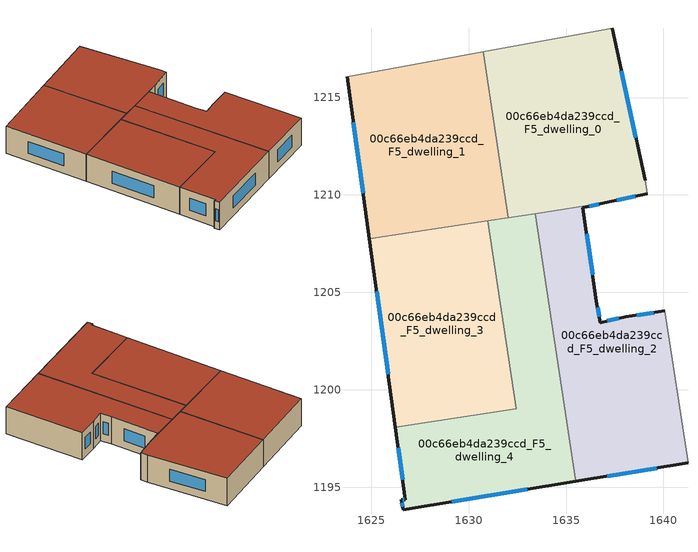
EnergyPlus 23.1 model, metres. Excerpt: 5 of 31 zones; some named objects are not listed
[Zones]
00c66eb4da239ccd_F5_dwelling_0
 floor to 00c66eb4da239ccd_F4_dwelling_0 (EU_floor_Construction): 1637.36,1218.56 1639.06,1210.75 1639.16,1210.05 1636.99,1209.59 1632.04,1208.84 1630.75,1217.34 z15
 wall outside (EU_wall_Construction): 1636.99,1209.59 1639.16,1210.05 / 1639.06,1210.75 1637.36,1218.56 z15:18
 wall adiabatic (EU_wall_Construction): 1639.16,1210.05 1639.06,1210.75 / 1637.36,1218.56 1630.75,1217.34 z15:18
 wall to 00c66eb4da239ccd_F5_dwelling_1 (EU_wall_Construction): 1630.75,1217.34 1632.04,1208.84 z15:18
 wall to 00c66eb4da239ccd_F5_dwelling_2 (EU_wall_Construction): 1633.41,1209.05 1636.99,1209.59 z15:18
 wall to 00c66eb4da239ccd_F5_dwelling_4 (EU_wall_Construction): 1632.04,1208.84 1633.41,1209.05 z15:18
 window (EU_Window_Construction): 1637.6,1209.72 1638.56,1209.92 / 1638.59,1212.94 1637.84,1216.37 z15.84:17.16
 roof outside (EU_roof_Construction): 1639.16,1210.05 1639.06,1210.75 1637.36,1218.56 1630.75,1217.34 1632.04,1208.84 1636.99,1209.59 z18
00c66eb4da239ccd_F5_dwelling_1
 floor to 00c66eb4da239ccd_F4_dwelling_1 (EU_floor_Construction): 1630.75,1217.34 1632.04,1208.84 1624.9,1207.76 1623.76,1216.06 z15
 wall outside (EU_wall_Construction): 1623.76,1216.06 1624.9,1207.76 z15:18
 wall adiabatic (EU_wall_Construction): 1630.75,1217.34 1623.76,1216.06 z15:18
 wall to 00c66eb4da239ccd_F5_dwelling_3 (EU_wall_Construction): 1624.9,1207.76 1630.99,1208.68 z15:18
 wall to 00c66eb4da239ccd_F5_dwelling_4 (EU_wall_Construction): 1630.99,1208.68 1632.04,1208.84 z15:18
 window (EU_Window_Construction): 1624.08,1213.73 1624.58,1210.09 z15.84:17.16
 roof outside (EU_roof_Construction): 1632.04,1208.84 1630.75,1217.34 1623.76,1216.06 1624.9,1207.76 z18
00c66eb4da239ccd_F5_dwelling_2
 floor to 00c66eb4da239ccd_F4_dwelling_2 (EU_floor_Construction): 1636.99,1209.59 1635.86,1209.35 1636.56,1204.55 1636.76,1203.45 1638.06,1203.75 1640.06,1204.05 1641.26,1196.24 1635.5,1195.29 1633.41,1209.05 z15
 wall outside (EU_wall_Construction): 1640.06,1204.05 1638.06,1203.75 1636.76,1203.45 1636.56,1204.55 1635.86,1209.35 1636.99,1209.59 / 1635.5,1195.29 1641.26,1196.24 z15:18
 wall adiabatic (EU_wall_Construction): 1641.26,1196.24 1640.06,1204.05 z15:18
 wall to 00c66eb4da239ccd_F5_dwelling_4 (EU_wall_Construction): 1633.41,1209.05 1635.5,1195.29 z15:18
 window (EU_Window_Construction): 1636.36,1205.89 1636.06,1208.01 / 1636.7,1203.76 1636.62,1204.24 / 1637.7,1203.66 1637.13,1203.53 / 1639.5,1203.96 1638.62,1203.83 / 1637.11,1195.56 1639.65,1195.98 / 1636.18,1209.42 1636.68,1209.52 z15.84:17.16
 roof outside (EU_roof_Construction): 1641.26,1196.24 1640.06,1204.05 1638.06,1203.75 1636.76,1203.45 1636.56,1204.55 1635.86,1209.35 1636.99,1209.59 1633.41,1209.05 1635.5,1195.29 z18
00c66eb4da239ccd_F5_dwelling_3
 floor to 00c66eb4da239ccd_F4_dwelling_3 (EU_floor_Construction): 1630.99,1208.68 1632.45,1199.02 1626.24,1198.08 1624.9,1207.76 z15
 wall outside (EU_wall_Construction): 1624.9,1207.76 1626.24,1198.08 z15:18
 wall to 00c66eb4da239ccd_F5_dwelling_4 (EU_wall_Construction): 1626.24,1198.08 1632.45,1199.02 1630.99,1208.68 z15:18
 window (EU_Window_Construction): 1625.27,1205.05 1625.86,1200.79 z15.84:17.16
 roof outside (EU_roof_Construction): 1632.45,1199.02 1630.99,1208.68 1624.9,1207.76 1626.24,1198.08 z18
00c66eb4da239ccd_F5_dwelling_4
 floor to 00c66eb4da239ccd_F4_dwelling_4 (EU_floor_Construction): 1633.41,1209.05 1635.5,1195.29 1626.65,1193.84 1626.55,1194.34 1626.75,1194.34 1626.24,1198.08 1632.45,1199.02 1630.99,1208.68 z15
 wall outside (EU_wall_Construction): 1626.24,1198.08 1626.75,1194.34 1626.55,1194.34 1626.65,1193.84 1635.5,1195.29 z15:18
 window (EU_Window_Construction): 1626.38,1197.03 1626.61,1195.39 / 1629.13,1194.25 1633.02,1194.89 / 1626.58,1194.2 1626.62,1193.98 / 1626.69,1194.34 1626.61,1194.34 z15.84:17.16
 roof outside (EU_roof_Construction): 1635.5,1195.29 1633.41,1209.05 1630.99,1208.68 1632.45,1199.02 1626.24,1198.08 1626.75,1194.34 1626.55,1194.34 1626.65,1193.84 z18
[Building]
EU S2 Campaign: North Axis=0; Terrain=City; Solar Distribution=FullExterior
[Site:Location]
Lyon-Bron: Latitude=45.75; Longitude=5; Time Zone=1; Elevation=198
[SizingPeriod:WeatherFileDays]
AnnualSizingPeriod: Begin Month=1; Begin Day of Month=1; End Month=12; End Day of Month=31; Day of Week for Start Day=Monday; Use Weather File Daylight Saving Period=No; Use Weather File Rain and Snow Indicators=No
[MATERIAL]
EU_InternalMass_Material: Roughness=MediumRough; Thickness=0.1; Conductivity=1; Density=1800; Specific Heat=900; Thermal Absorptance=0.9; Solar Absorptance=0.7; Visible Absorptance=0.7
[MATERIAL:NOMASS] Roughness=MediumRough; Thermal Absorptance=0.9; Solar Absorptance=0.7; Visible Absorptance=0.7
Name | Thermal Resistance
EU_wall_NoMass | 0.776494
EU_roof_NoMass | 0.486893
EU_floor_NoMass | 0.421597
[WINDOWMATERIAL:SIMPLEGLAZINGSYSTEM]
EU_Window_SimpleGlazing: UFactor=4.24961; Solar Heat Gain Coefficient=0.83; Visible Transmittance=0.83
[CONSTRUCTION]
EU_wall_Construction: EU_wall_NoMass
EU_roof_Construction: EU_roof_NoMass
EU_floor_Construction: EU_floor_NoMass
EU_Window_Construction: EU_Window_SimpleGlazing
EU_InternalMass_Construction: EU_InternalMass_Material
[ZONE] Type=1; Multiplier=1; Ceiling Height=autocalculate; Floor Area=autocalculate; Part of Total Floor Area=Yes
Name | Volume
00c66eb4da239ccd_F5_dwelling_0 | 182.479
00c66eb4da239ccd_F5_dwelling_1 | 182.449
00c66eb4da239ccd_F5_dwelling_2 | 182.441
00c66eb4da239ccd_F5_dwelling_3 | 182.473
00c66eb4da239ccd_F5_dwelling_4 | 182.438
[INTERNALMASS] Construction=EU_InternalMass_Construction
Name | Zone or ZoneList | Surface Area
00c66eb4da239ccd_F5_dwelling_0_EU_InternalMass | 00c66eb4da239ccd_F5_dwelling_0 | 60.8265
00c66eb4da239ccd_F5_dwelling_1_EU_InternalMass | 00c66eb4da239ccd_F5_dwelling_1 | 60.8153
00c66eb4da239ccd_F5_dwelling_2_EU_InternalMass | 00c66eb4da239ccd_F5_dwelling_2 | 60.8136
00c66eb4da239ccd_F5_dwelling_3_EU_InternalMass | 00c66eb4da239ccd_F5_dwelling_3 | 60.8235
00c66eb4da239ccd_F5_dwelling_4_EU_InternalMass | 00c66eb4da239ccd_F5_dwelling_4 | 60.8121
[OTHEREQUIPMENT] Fuel Type=Electricity; Design Level Calculation Method=Watts/Area; Power per Zone Floor Area=1; Fraction Latent=0; Fraction Radiant=0; Fraction Lost=0; Carbon Dioxide Generation Rate=0; EndUse Subcategory=EU_Step8_InternalGains
Name | Zone or ZoneList or Space or SpaceList | Schedule
EU_Step8_InternalGain_00c66eb4da239ccd_F5_dwelling_0_f000 | 00c66eb4da239ccd_F5_dwelling_0 | EU_Step8_GainSchedule_00c66eb4da239ccd_F5_dwelling_0_f000
EU_Step8_InternalGain_00c66eb4da239ccd_F5_dwelling_1_f000 | 00c66eb4da239ccd_F5_dwelling_1 | EU_Step8_GainSchedule_00c66eb4da239ccd_F5_dwelling_1_f000
EU_Step8_InternalGain_00c66eb4da239ccd_F5_dwelling_2_f000 | 00c66eb4da239ccd_F5_dwelling_2 | EU_Step8_GainSchedule_00c66eb4da239ccd_F5_dwelling_2_f000
EU_Step8_InternalGain_00c66eb4da239ccd_F5_dwelling_3_f000 | 00c66eb4da239ccd_F5_dwelling_3 | EU_Step8_GainSchedule_00c66eb4da239ccd_F5_dwelling_3_f000
EU_Step8_InternalGain_00c66eb4da239ccd_F5_dwelling_4_f000 | 00c66eb4da239ccd_F5_dwelling_4 | EU_Step8_GainSchedule_00c66eb4da239ccd_F5_dwelling_4_f000
[ZONEVENTILATION:DESIGNFLOWRATE] Schedule=EU_AlwaysOn; Design Flow Rate Calculation Method=AirChanges/Hour; Air Changes per Hour=0.693814; Ventilation Type=Natural; Fan Pressure Rise=0; Fan Total Efficiency=1; Constant Term Coefficient=1; Temperature Term Coefficient=0; Velocity Term Coefficient=0; Velocity Squared Term Coefficient=0; Minimum Indoor Temperature=-100; Maximum Indoor Temperature=100; Delta Temperature=-100; Minimum Outdoor Temperature=-100; Maximum Outdoor Temperature=100; Maximum Wind Speed=40
Name | Zone or ZoneList or Space or SpaceList
EU_ConstantAir_00c66eb4da239ccd_F5_dwelling_0 | 00c66eb4da239ccd_F5_dwelling_0
EU_ConstantAir_00c66eb4da239ccd_F5_dwelling_1 | 00c66eb4da239ccd_F5_dwelling_1
EU_ConstantAir_00c66eb4da239ccd_F5_dwelling_2 | 00c66eb4da239ccd_F5_dwelling_2
EU_ConstantAir_00c66eb4da239ccd_F5_dwelling_3 | 00c66eb4da239ccd_F5_dwelling_3
EU_ConstantAir_00c66eb4da239ccd_F5_dwelling_4 | 00c66eb4da239ccd_F5_dwelling_4
[HVACTEMPLATE:ZONE:IDEALLOADSAIRSYSTEM] System Availability Schedule=EU_AlwaysOn; Maximum Heating Supply Air Temperature=50; Minimum Cooling Supply Air Temperature=13; Maximum Heating Supply Air Humidity Ratio=0.0156; Minimum Cooling Supply Air Humidity Ratio=0.0077; Heating Limit=NoLimit; Cooling Limit=NoLimit; Heating Availability Schedule=EU_AlwaysOn; Cooling Availability Schedule=EU_CoolingOff; Dehumidification Control Type=ConstantSensibleHeatRatio; Cooling Sensible Heat Ratio=0.7; Dehumidification Setpoint=60; Humidification Control Type=None; Humidification Setpoint=30; Outdoor Air Method=None; Outdoor Air Flow Rate per Person=0.00944; Outdoor Air Flow Rate per Zone Floor Area=0; Outdoor Air Flow Rate per Zone=0; Demand Controlled Ventilation Type=None; Outdoor Air Economizer Type=NoEconomizer; Heat Recovery Type=None; Sensible Heat Recovery Effectiveness=0.7; Latent Heat Recovery Effectiveness=0.65
Name | Template Thermostat
00c66eb4da239ccd_F5_dwelling_0 | EU_HeatOnly_00c66eb4da239ccd_F5_dwelling_0
00c66eb4da239ccd_F5_dwelling_1 | EU_HeatOnly_00c66eb4da239ccd_F5_dwelling_1
00c66eb4da239ccd_F5_dwelling_2 | EU_HeatOnly_00c66eb4da239ccd_F5_dwelling_2
00c66eb4da239ccd_F5_dwelling_3 | EU_HeatOnly_00c66eb4da239ccd_F5_dwelling_3
00c66eb4da239ccd_F5_dwelling_4 | EU_HeatOnly_00c66eb4da239ccd_F5_dwelling_4
[SIZING:ZONE] Zone Cooling Design Supply Air Temperature Input Method=SupplyAirTemperature; Zone Cooling Design Supply Air Temperature=13; Zone Heating Design Supply Air Temperature Input Method=SupplyAirTemperature; Zone Heating Design Supply Air Temperature=50; Zone Cooling Design Supply Air Humidity Ratio=0.008; Zone Heating Design Supply Air Humidity Ratio=0.008; Cooling Design Air Flow Method=DesignDay; Cooling Design Air Flow Rate=0; Cooling Minimum Air Flow per Zone Floor Area=0.000762; Cooling Minimum Air Flow=0; Cooling Minimum Air Flow Fraction=0.2; Heating Design Air Flow Method=DesignDay; Heating Design Air Flow Rate=0; Heating Maximum Air Flow per Zone Floor Area=0.002032; Heating Maximum Air Flow=0.141576; Heating Maximum Air Flow Fraction=0.3; Account for Dedicated Outdoor Air System=No; Dedicated Outdoor Air System Control Strategy=NeutralSupplyAir; Dedicated Outdoor Air Low Setpoint Temperature for Design=autosize; Dedicated Outdoor Air High Setpoint Temperature for Design=autosize; Zone Load Sizing Method=Sensible Load Only No Latent Load; Zone Latent Cooling Design Supply Air Humidity Ratio Input Method=HumidityRatioDifference; Zone Cooling Design Supply Air Humidity Ratio Difference=0.005; Zone Latent Heating Design Supply Air Humidity Ratio Input Method=HumidityRatioDifference; Zone Humidification Design Supply Air Humidity Ratio Difference=0.005
00c66eb4da239ccd_F5_dwelling_0; 00c66eb4da239ccd_F5_dwelling_1; 00c66eb4da239ccd_F5_dwelling_2; 00c66eb4da239ccd_F5_dwelling_3; 00c66eb4da239ccd_F5_dwelling_4
[SCHEDULE:CONSTANT]
Name | Hourly Value
EU_AlwaysOn | 1
EU_CoolingOff | 0
[SCHEDULE:FILE] Column Number=1; Rows to Skip at Top=0; Number of Hours of Data=8760; Column Separator=Comma; Interpolate to Timestep=No; Minutes per Item=60; Adjust Schedule for Daylight Savings=Yes
Name | File
EU_Step8_GainSchedule_00c66eb4da239ccd_F5_dwelling_0_f000 | ../../schedules/00c66eb4da239ccd/00c66eb4da239ccd_F5_dwelling_0_f000_gain.csv
EU_Step8_GainSchedule_00c66eb4da239ccd_F5_dwelling_1_f000 | ../../schedules/00c66eb4da239ccd/00c66eb4da239ccd_F5_dwelling_1_f000_gain.csv
EU_Step8_GainSchedule_00c66eb4da239ccd_F5_dwelling_2_f000 | ../../schedules/00c66eb4da239ccd/00c66eb4da239ccd_F5_dwelling_2_f000_gain.csv
EU_Step8_GainSchedule_00c66eb4da239ccd_F5_dwelling_3_f000 | ../../schedules/00c66eb4da239ccd/00c66eb4da239ccd_F5_dwelling_3_f000_gain.csv
EU_Step8_GainSchedule_00c66eb4da239ccd_F5_dwelling_4_f000 | ../../schedules/00c66eb4da239ccd/00c66eb4da239ccd_F5_dwelling_4_f000_gain.csv
